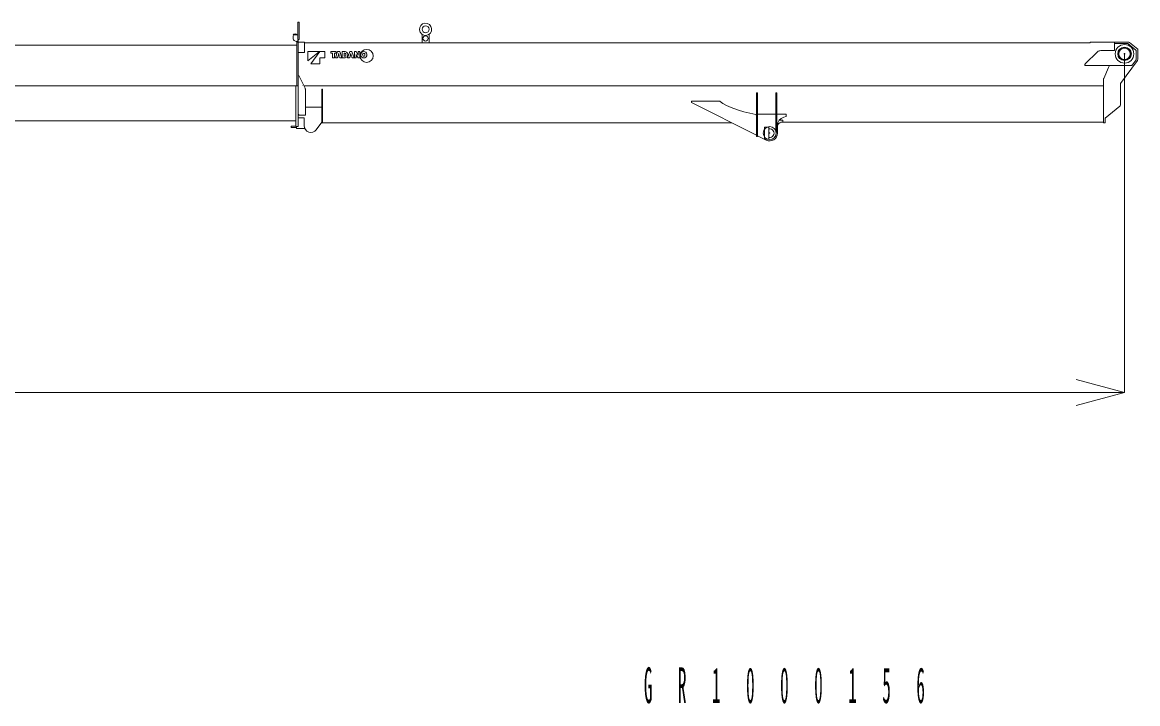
# Model space of a CAD drawing. Units: millimetres, scale not verified. Extents: x -45300 to 56953, y -84282 to 97824.
# Drawn here: x 32167 to 44973, y -68349 to -60526 of the extents above; entities that cross this region are included whole.
import ezdxf

# ---------------------------------------------------------------- set-up
doc = ezdxf.new("R2010")
doc.units = ezdxf.units.MM
doc.header["$LTSCALE"] = 300
doc.header["$PDMODE"] = 32
doc.header["$PDSIZE"] = 150
doc.layers.add('0-0_0', color=7, linetype='Continuous', lineweight=18)
doc.layers.add('0-1_DEFPOINTS', color=7, linetype='Continuous')
doc.styles.add('ＭＳ ゴシック', font='')
doc.styles.get('ＭＳ ゴシック').set_extended_font_data('MS Gothic')

# ---------------------------------------------------------------- blocks, each defined once
blk = doc.blocks.new('_OPEN30')
at = {"layer": '0-0_0'}
blk.add_line((0, 0), (-1, 0), dxfattribs=at)
blk.add_lwpolyline([(-1, 0.2679), (0, 0), (-1, -0.2679)], dxfattribs=at)
blk = doc.blocks.new('D8')
at = {"layer": '0-0_0'}
for p, q in [((48030.7, -105928.4), (48030.7, -109816.9)), ((48030.7, -109815.9), (30.7, -109815.9))]:
    blk.add_line(p, q, dxfattribs=at)
at = {"layer": '0-1_DEFPOINTS'}
blk.add_point((48030.7, -105927.9), dxfattribs=at)
at = {"layer": '0-0_0', "xscale": 554, "yscale": 554}
blk.add_blockref('_OPEN30', (48030.7, -109815.9), dxfattribs=at)

msp = doc.modelspace()

# ---------------------------------------------------------------- linework, layer by layer
at = {"layer": '0-0_0'}
for p, q in [((35331.2, -60528.2), (35333.2, -60526.2)), ((35331.2, -60723.2), (35331.2, -60528.2)), ((35347.2, -60723.2), (35347.2, -60528.2)), ((35277.2, -60680.2), (35277.2, -60716.3)), ((35287.2, -60670.2), (35331.2, -60670.2)), ((36757.2, -60763.2), (36757.2, -60663.6)), ((36837.2, -60763.2), (36837.2, -60663.6)), ((27707.2, -60789.7), (35319.2, -60789.7)), ((35287.6, -60733.9), (35312.2, -60747.2)), ((35312.2, -60747.2), (35320.2, -60747.2)), ((35319.2, -61253.7), (35319.2, -60754.2)), ((35319.2, -60754.2), (35334.2, -60754.2)), ((35320.2, -60747.2), (35334.2, -60733.2)), ((35347.2, -60723.2), (35331.2, -60723.2)), ((35334.2, -61724), (35334.2, -60723.2)), ((35334.2, -60754.2), (35408.2, -60754.2)), ((35408.2, -60763.2), (44426.2, -60763.2)), ((44426.2, -60763.2), (44426.2, -60756.7)), ((44426.5, -60753.2), (44702.2, -60753.2)), ((44702.2, -60753.2), (44860.1, -60753.2)), ((44708.2, -60763.2), (44707.2, -60763.2)), ((44708.2, -60763.2), (44708.2, -60768.2)), ((44708.2, -60768.2), (44708.2, -60851.2)), ((44853.7, -60768.2), (44708.2, -60768.2)), ((44953.4, -60845.2), (44859.9, -60770.4)), ((44878.9, -60759.8), (44973.2, -60835.2)), ((35334.2, -60873.2), (35403.2, -60873.2)), ((35444.2, -60863.2), (35580.7, -60863.2)), ((35444.2, -60968.2), (35444.2, -60863.2)), ((35580.7, -60863.2), (35444.2, -60968.2)), ((35479.2, -61003.2), (35584.2, -60863.2)), ((35584.2, -60863.2), (35640.2, -60863.2)), ((35640.2, -60933.2), (35584.2, -60933.2)), ((35584.2, -60933.2), (35584.2, -61003.2)), ((35640.2, -60863.2), (35640.2, -60933.2)), ((35710.2, -60882.2), (35710.2, -60863.2)), ((35710.2, -60863.2), (35771.4, -60863.2)), ((35729.7, -60882.2), (35710.2, -60882.2)), ((35729.7, -60933.2), (35729.7, -60882.2)), ((35751.9, -60933.2), (35729.7, -60933.2)), ((35751.9, -60882.2), (35751.9, -60933.2)), ((35771.4, -60882.2), (35751.9, -60882.2)), ((35761.9, -60933.2), (35787.2, -60863.2)), ((35784.7, -60933.2), (35761.9, -60933.2)), ((35771.4, -60863.2), (35771.4, -60882.2)), ((35787.9, -60923), (35784.7, -60933.2)), ((35787.2, -60863.2), (35811.1, -60863.2)), ((35810.4, -60923), (35787.9, -60923)), ((35799.4, -60885.7), (35798.9, -60885.7)), ((35813.6, -60933.2), (35810.4, -60923)), ((35811.1, -60863.2), (35836.5, -60933.2)), ((35836.5, -60933.2), (35813.6, -60933.2)), ((35840.2, -60933.2), (35840.2, -60863.2)), ((35840.2, -60863.2), (35875.1, -60863.2)), ((35873.5, -60933.2), (35840.2, -60933.2)), ((35901, -60933.2), (35926.3, -60863.2)), ((35923.9, -60933.2), (35901, -60933.2)), ((35927, -60923), (35923.9, -60933.2)), ((35926.3, -60863.2), (35950.3, -60863.2)), ((35949.6, -60923), (35927, -60923)), ((35938.5, -60885.7), (35938.1, -60885.7)), ((35952.7, -60933.2), (35949.6, -60923)), ((35950.3, -60863.2), (35975.6, -60933.2)), ((35975.6, -60933.2), (35952.7, -60933.2)), ((35979.3, -60933.2), (35979.3, -60863.2)), ((35979.3, -60863.2), (36000, -60863.2)), ((35999.3, -60933.2), (35979.3, -60933.2)), ((35999.4, -60894.5), (35999, -60894.5)), ((35999.3, -60899.8), (35999.3, -60933.2)), ((36000, -60863.2), (36020.7, -60896.7)), ((36022.9, -60933.2), (36002.2, -60899.5)), ((36043.7, -60933.2), (36022.9, -60933.2)), ((36023.5, -60901.9), (36023.9, -60901.9)), ((36023.6, -60863.2), (36043.7, -60863.2)), ((36023.6, -60896.4), (36023.6, -60863.2)), ((36043.7, -60863.2), (36043.7, -60933.2)), ((44371.2, -61003.2), (44513.6, -60865.3)), ((44548.4, -60851.2), (44708.2, -60851.2)), ((44910.2, -61017.1), (44955.2, -60955.8)), ((44957.2, -60949.9), (44957.2, -60853)), ((44973.2, -60835.2), (44973.2, -60954.9)), ((35479.2, -61003.2), (35584.2, -61003.2)), ((44638.7, -61043.2), (44583.5, -61172.2)), ((44648.2, -61021.2), (44638.7, -61043.2)), ((44647.1, -61039.2), (44647.2, -61039.2)), ((44777.1, -61230.5), (44970.1, -60964.3)), ((44582.2, -61175.2), (44583.5, -61172.2)), ((44582.2, -61178.5), (44582.2, -61175.2)), ((44582.2, -61178.5), (44582.2, -61678.7)), ((27675.3, -61253.7), (35334.2, -61253.7)), ((35308.2, -61723.9), (35308.2, -61253.7)), ((35386.9, -61247.7), (35386.9, -61247.7)), ((35388.9, -61251.7), (35388.9, -61251.7)), ((35389.9, -61253.7), (35389.9, -61253.7)), ((35399.9, -61253.7), (44582.2, -61253.7)), ((35417.2, -61353.7), (35417.2, -61295.4)), ((35606.2, -61293.7), (35612.2, -61293.7)), ((35606.2, -61402.8), (35606.2, -61293.7)), ((35612.2, -61402.8), (35612.2, -61293.7)), ((40608.2, -61336.7), (40598.2, -61336.7)), ((40608.2, -61838.2), (40608.2, -61336.7)), ((40818.2, -61788.2), (40818.2, -61336.7)), ((44775.2, -61236.4), (44775.2, -61372.2)), ((35417.2, -61353.7), (35417.2, -61592.6)), ((35606.2, -61402.8), (35606.2, -61404.6)), ((35606.2, -61404.6), (35606.2, -61679.7)), ((35612.2, -61402.8), (35612.2, -61404.6)), ((35612.2, -61404.6), (35612.2, -61679.7)), ((39851.8, -61433.1), (40171.6, -61433.1)), ((39851.8, -61433.1), (39851.8, -61448.1)), ((40598.2, -61823.1), (39851.8, -61448.1)), ((40171.6, -61433.1), (40175.5, -61433.1)), ((44775.2, -61372.2), (44775.2, -61374.1)), ((44775.2, -61432.4), (44775.2, -61374.1)), ((44775.2, -61432.4), (44775.2, -61433.8)), ((44775.2, -61476.4), (44775.2, -61433.8)), ((35344.2, -61592.6), (35417.2, -61592.6)), ((35417.2, -61501.7), (35606.2, -61501.7)), ((44600.2, -61625.2), (44769.2, -61488.9)), ((27686.2, -61656.2), (35308.2, -61656.2)), ((35253.2, -61720.2), (35253.2, -61732.2)), ((35268.3, -61718.2), (35255.2, -61718.2)), ((35308.2, -61723.9), (35308.2, -61724)), ((35308.2, -61724), (35334.2, -61724)), ((35316.2, -61744.2), (35316.2, -61724)), ((35334.2, -61621.7), (35401.2, -61621.7)), ((35403.2, -61712.7), (35403.2, -61623.7)), ((35606.2, -61672.7), (35541.8, -61758.8)), ((40313.7, -61680.2), (35600.6, -61680.2)), ((35606.2, -61674.2), (35605, -61674.2)), ((35612.2, -61679.7), (35606.2, -61679.7)), ((40838.2, -61710.8), (40838.2, -61798.2)), ((40898.2, -61651.2), (40857.9, -61651.2)), ((40873.1, -61675.1), (40898.2, -61667.2)), ((44552.2, -61674.2), (40876.1, -61674.2)), ((40938.2, -61606.4), (40909.4, -61615.1)), ((44577.2, -61674.2), (44552.2, -61674.2)), ((44582.2, -61669.2), (44577.2, -61674.2)), ((44582.2, -61678.7), (44600.2, -61678.7)), ((44600.2, -61625.2), (44600.2, -61678.7)), ((35255.2, -61734.2), (35268.3, -61734.2)), ((35410.8, -61746.2), (35318.2, -61746.2)), ((40608.2, -61830.7), (40709, -61879.2)), ((40688.2, -61728.2), (40688.2, -61868.2)), ((40688.2, -61728.2), (40738.2, -61728.2)), ((40738.2, -61868.2), (40738.2, -61728.2)), ((40828.2, -61788.2), (40818.2, -61788.2)), ((40738.2, -61868.2), (40688.2, -61868.2))]:
    msp.add_line(p, q, dxfattribs=at)
for points in [[(35347.2, -60528.2), (35345.2, -60526.2), (35333.2, -60526.2)], [(35403.2, -60873.2), (35408.2, -60873.2), (35408.2, -60754.2)], [(35797.6, -60891.3), (35792.4, -60908.2), (35805.9, -60908.2), (35800.7, -60891.2)], [(35870, -60880.4), (35860.9, -60880.4), (35860.9, -60915.6), (35869.9, -60915.6)], [(35936.8, -60891.4), (35931.6, -60908.2), (35945, -60908.2), (35939.8, -60891.2)], [(44368.2, -61010.4), (44368.2, -61021.2), (44902.1, -61021.2)], [(35414.2, -61282.5), (35343.2, -61138.7), (35334.2, -61143.2)], [(40608.2, -61838.2), (40598.2, -61838.2), (40598.2, -61336.7)], [(40828.2, -61788.2), (40828.2, -61336.7), (40818.2, -61336.7)], [(35344.2, -61592.6), (35341.2, -61588), (35334.2, -61574)], [(40598.2, -61599.8), (40589.8, -61585), (40589.6, -61585)], [(40608.2, -61581.4), (40615.2, -61581.4), (40818.2, -61581.4)], [(40828.2, -61581.4), (40938.2, -61581.4), (40938.2, -61606.4)], [(35268.3, -61718.2), (35272.9, -61718.2), (35306.2, -61718.2), (35308.2, -61718.2)], [(40898.2, -61667.2), (40898.2, -61664.2), (40898.2, -61651.2)], [(35311.2, -61734.2), (35306.2, -61734.2), (35272.9, -61734.2), (35268.3, -61734.2)]]:
    msp.add_lwpolyline(points, dxfattribs=at)
for centre, radius in [((36797.2, -60606.2), 40), ((36797.2, -60711.2), 30), ((44822.2, -60888.2), 106.5), ((44822.2, -60888.2), 66.5)]:
    msp.add_circle(centre, radius, dxfattribs=at)
for centre, radius, start, end in [((35339.2, -60554.2), 8, 359.68155, 0.31845), ((36797.2, -60606.2), 70, 118.64789, 298.64789), ((36797.2, -60606.2), 70, 298.64789, 118.64789), ((35287.2, -60680.2), 10, 90, 180), ((35302.2, -60683.2), 25, 31.33222, 161.59731), ((35297.2, -60716.3), 20, 180, 241.50436), ((36797.2, -60711.2), 15, 0.00004, 0.95504), ((44446.2, -60756.7), 20, 169.86343, 180), ((44853.7, -60778.2), 10, 51.34019, 90), ((44860.1, -60783.2), 30, 51.34019, 90), ((35762.6, -60880.4), 36.7, 342.70307, 351.73869), ((35835.8, -60880.4), 36.7, 188.2614, 197.13307), ((35869.9, -60902.9), 12.7, 270, 340.27529), ((35870, -60892.7), 12.3, 22.21298, 90), ((35873.5, -60903.3), 29.9, 270, 341.62604), ((35875.1, -60890.6), 27.4, 23.9326, 90), ((35856.7, -60898.2), 26.7, 340.27529, 22.21298), ((35858.1, -60898.2), 46.1, 341.62604, 23.9326), ((35901.7, -60880.4), 36.7, 342.64796, 351.73869), ((35974.9, -60880.4), 36.7, 188.26019, 197.1319), ((35954.3, -60899.8), 45, 0, 6.72981), ((36061.6, -60863.2), 69.6, 206.72288, 211.4737), ((35961.3, -60933.2), 69.6, 26.72291, 31.57817), ((36068.6, -60896.6), 45, 179.77073, 186.72979), ((36094.3, -60898.2), 42.2, 152.93839, 207.06185), ((36084.3, -60893.1), 31, 107.26311, 152.93848), ((36084.3, -60903.3), 31, 207.06177, 252.73699), ((36110, -60898.2), 35.5, 165.13235, 194.50819), ((36087.6, -60903.8), 42.2, 72.73585, 107.26311), ((36087.6, -60892.6), 42.2, 252.73699, 287.26405), ((36087.6, -60904), 12.4, 194.17358, 344.79677), ((36087.6, -60892.3), 12.4, 14.17623, 164.79947), ((36065.3, -60898.2), 35.5, 345.13138, 14.5091), ((36091, -60893.1), 31, 27.06152, 72.73585), ((36091, -60903.3), 31, 287.26405, 332.93824), ((36080.9, -60898.2), 42.2, 332.93824, 27.06152), ((44548.4, -60901.2), 50, 90, 134.09062), ((44947.2, -60853), 10, 0, 51.34019), ((44947.2, -60949.9), 10, 323.67317, 0), ((44957.2, -60954.9), 16, 324.04757, 0), ((44378.2, -61010.4), 10, 134.09062, 180), ((44902.1, -61011.2), 10, 270, 323.67317), ((35388.2, -61295.4), 29, 0, 26.25866), ((44785.2, -61236.4), 10, 144.04757, 180), ((40490.5, -61047.2), 498.2, 230.78229, 231.42942), ((44759.2, -61476.4), 16, 308.89068, 0), ((35255.2, -61720.2), 2, 90, 180), ((35401.2, -61623.7), 2, 0, 90), ((35480.2, -61712.7), 77, 180, 323.23667), ((40938.2, -61710.8), 100, 106.69924, 180), ((40888.2, -61722.8), 50, 158.07126, 180), ((40888.2, -61722.8), 50, 107.57126, 158.07126), ((35255.2, -61732.2), 2, 180, 270), ((35311.2, -61739.2), 5, 0.13317, 90), ((35318.2, -61744.2), 2, 180, 270), ((40748.2, -61798.2), 90, 243.14569, 0), ((40748.2, -61798.2), 50, 258.46303, 101.53697)]:
    msp.add_arc(centre, radius, start, end, dxfattribs=at)
msp.add_ellipse((41638.6, -61353.6), major_axis=(1509.9, 0.1), ratio=0.213024, start_param=3.4025117, end_param=3.944273, dxfattribs=at)
for p in [(44822.2, -60888.2), (36120.8, -60912.3), (40748.2, -61798.2)]:
    msp.add_point(p, dxfattribs=at)

# ---------------------------------------------------------------- block references
msp.add_blockref('D8', (-3208.5, 45039.7), dxfattribs=at)

# ---------------------------------------------------------------- texts
at = {"layer": '0-0_0', "insert": (39303.9, -68348.9), "char_height": 410.6, "attachment_point": 7, "style": 'ＭＳ ゴシック'}
msp.add_mtext('\\T4;\\W0.35;GR1000156', dxfattribs=at)

doc.saveas('drawing.dxf')
